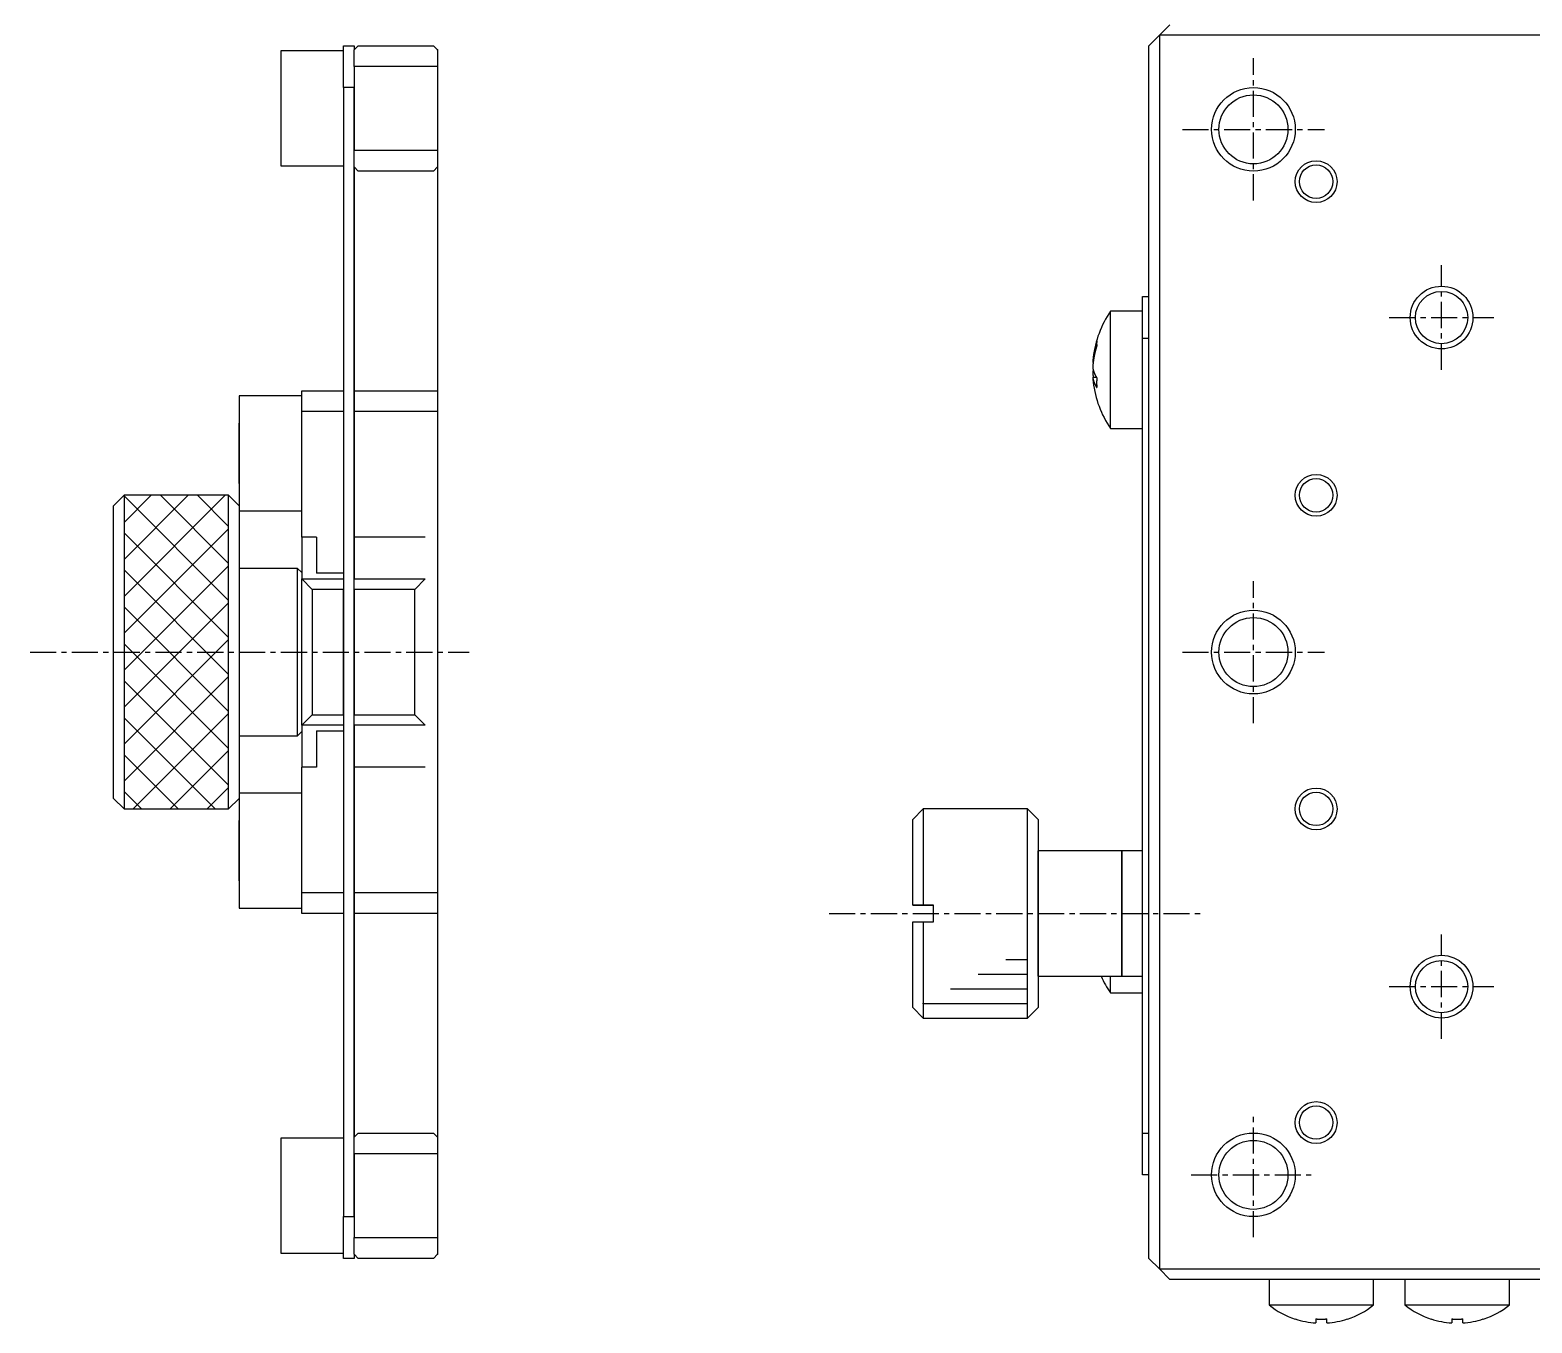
# Model space of a CAD drawing. Extents: x 535 to 879, y 88 to 377.
# Drawn here: x 542.8 to 614.7, y 282.9 to 344.7 of the extents above; entities that cross this region are included whole.
import ezdxf

# ---------------------------------------------------------------- set-up
doc = ezdxf.new("R2010")
doc.units = 0
doc.linetypes.add('CENTER', pattern=[2, 1.25, -0.25, 0.25, -0.25])
doc.layers.get('0').update_dxf_attribs({"linetype": 'CONTINUOUS'})

msp = doc.modelspace()

# ---------------------------------------------------------------- linework, layer by layer
at = {"color": 7, "linetype": 'CONTINUOUS'}
for p, q in [((596.863, 344.485), (597.363, 344.985)), ((596.363, 343.985), (596.863, 344.485)), ((596.863, 344.485), (596.863, 285.485)), ((655.863, 344.485), (596.863, 344.485)), ((554.839, 343.735), (554.839, 340.985)), ((557.839, 343.735), (554.839, 343.735)), ((557.839, 343.985), (558.339, 343.985)), ((557.839, 341.985), (557.839, 343.985)), ((558.539, 343.985), (558.339, 343.785)), ((558.339, 343.985), (558.339, 343.785)), ((558.339, 343.985), (558.339, 343.785)), ((558.339, 342.985), (558.339, 343.785)), ((558.539, 343.985), (562.139, 343.985)), ((562.339, 343.785), (562.139, 343.985)), ((562.139, 343.985), (562.339, 343.785)), ((562.339, 343.785), (562.339, 286.185)), ((596.363, 285.985), (596.363, 343.985)), ((558.339, 342.985), (558.339, 341.985)), ((562.339, 342.985), (558.339, 342.985)), ((558.339, 342.985), (558.339, 341.985)), ((557.839, 341.985), (557.839, 317.985)), ((558.339, 341.985), (558.339, 338.985)), ((558.339, 338.985), (558.339, 341.985)), ((554.839, 340.985), (554.839, 338.235)), ((558.339, 338.985), (562.339, 338.985)), ((558.339, 317.985), (558.339, 338.985)), ((554.839, 338.235), (557.839, 338.235)), ((558.339, 338.185), (558.539, 337.985)), ((558.339, 338.185), (558.339, 318.965)), ((562.139, 337.985), (558.539, 337.985)), ((562.139, 337.985), (562.339, 338.185)), ((562.339, 338.185), (562.139, 337.985)), ((596.063, 331.985), (596.363, 331.985)), ((596.063, 329.985), (596.063, 331.985)), ((594.52, 330.997), (594.52, 331.285)), ((596.063, 331.285), (594.52, 331.285)), ((594.52, 325.685), (594.52, 330.997)), ((596.063, 329.735), (596.063, 329.985)), ((596.063, 327.235), (596.063, 329.735)), ((593.676, 328.833), (593.696, 328.833)), ((593.676, 328.366), (593.734, 328.366)), ((593.676, 328.137), (593.846, 328.137)), ((552.839, 327.235), (552.839, 324.485)), ((552.839, 327.235), (552.839, 321.985)), ((555.839, 327.235), (552.839, 327.235)), ((555.839, 327.485), (557.839, 327.485)), ((555.839, 326.485), (555.839, 327.485)), ((558.339, 327.485), (562.339, 327.485)), ((596.063, 291.985), (596.063, 327.235)), ((557.839, 326.485), (555.839, 326.485)), ((555.839, 320.485), (555.839, 326.485)), ((558.339, 326.735), (558.339, 324.985)), ((558.339, 326.735), (558.339, 324.985)), ((562.339, 326.485), (558.339, 326.485)), ((552.839, 325.206), (552.839, 325.928)), ((552.839, 325.928), (552.839, 325.206)), ((594.52, 325.685), (596.063, 325.685)), ((552.839, 323.763), (552.839, 325.206)), ((552.839, 325.206), (552.839, 323.763)), ((558.339, 318.485), (558.339, 324.985)), ((558.339, 324.985), (558.339, 318.485)), ((552.839, 324.485), (552.839, 321.985)), ((552.839, 323.041), (552.839, 323.763)), ((552.839, 323.763), (552.839, 323.041)), ((547.339, 322.485), (546.839, 321.985)), ((546.839, 314.985), (546.839, 321.985)), ((552.839, 321.985), (552.339, 322.485)), ((552.839, 321.985), (552.839, 307.985)), ((552.839, 321.735), (555.839, 321.735)), ((555.839, 320.485), (555.839, 318.785)), ((556.539, 320.485), (556.539, 318.753)), ((555.639, 318.985), (552.839, 318.985)), ((555.639, 310.985), (555.639, 318.985)), ((555.839, 318.785), (555.639, 318.985)), ((555.839, 318.785), (555.839, 318.485)), ((555.839, 318.485), (556.339, 317.985)), ((555.839, 318.485), (557.839, 318.485)), ((555.839, 311.485), (555.839, 318.485)), ((557.839, 318.753), (556.539, 318.753)), ((558.339, 318.485), (561.739, 318.485)), ((561.239, 317.985), (561.739, 318.485)), ((557.839, 317.985), (556.339, 317.985)), ((556.339, 317.985), (556.339, 311.985)), ((557.839, 311.985), (557.839, 317.985)), ((557.839, 317.985), (557.839, 311.985)), ((561.239, 317.985), (558.339, 317.985)), ((558.339, 317.985), (558.339, 311.985)), ((558.339, 311.985), (558.339, 317.985)), ((561.239, 311.985), (561.239, 317.985)), ((546.839, 307.985), (546.839, 314.985)), ((547.339, 314.985), (547.339, 307.485)), ((555.839, 311.485), (556.339, 311.985)), ((556.339, 311.985), (557.839, 311.985)), ((557.839, 311.985), (557.839, 287.985)), ((558.339, 311.985), (561.239, 311.985)), ((558.339, 290.985), (558.339, 311.985)), ((561.239, 311.985), (561.739, 311.485)), ((555.639, 310.985), (555.839, 311.185)), ((555.839, 311.485), (555.839, 311.185)), ((557.839, 311.485), (555.839, 311.485)), ((555.839, 311.185), (555.839, 309.485)), ((556.539, 311.217), (557.839, 311.217)), ((556.539, 311.217), (556.539, 309.485)), ((561.739, 311.485), (558.339, 311.485)), ((558.339, 304.985), (558.339, 311.485)), ((558.339, 311.485), (558.339, 304.985)), ((552.839, 310.985), (555.639, 310.985)), ((558.339, 311.005), (558.339, 291.785)), ((555.839, 303.485), (555.839, 309.485)), ((555.839, 308.235), (552.839, 308.235)), ((546.839, 307.985), (547.339, 307.485)), ((552.339, 307.485), (552.839, 307.985)), ((552.839, 307.985), (552.839, 305.485)), ((552.839, 307.985), (552.839, 302.735)), ((552.839, 306.206), (552.839, 306.928)), ((552.839, 306.928), (552.839, 306.206)), ((585.563, 307.485), (585.063, 306.985)), ((585.063, 302.885), (585.063, 306.985)), ((585.563, 307.485), (585.563, 302.885)), ((590.563, 307.485), (585.563, 307.485)), ((590.563, 302.485), (590.563, 307.485)), ((591.063, 306.985), (590.563, 307.485)), ((591.063, 306.985), (591.063, 302.485)), ((591.063, 306.985), (591.063, 305.485)), ((552.839, 304.763), (552.839, 306.206)), ((552.839, 306.206), (552.839, 304.763)), ((552.839, 305.485), (552.839, 302.735)), ((591.063, 305.485), (591.063, 299.485)), ((591.063, 302.485), (591.063, 305.485)), ((595.063, 305.485), (591.063, 305.485)), ((595.063, 302.485), (595.063, 305.485)), ((595.063, 305.485), (595.063, 302.485)), ((596.063, 305.485), (595.063, 305.485)), ((552.839, 304.041), (552.839, 304.763)), ((552.839, 304.763), (552.839, 304.041)), ((558.339, 304.985), (558.339, 303.235)), ((558.339, 304.985), (558.339, 303.235)), ((555.839, 303.485), (557.839, 303.485)), ((555.839, 302.485), (555.839, 303.485)), ((558.339, 303.485), (562.339, 303.485)), ((552.839, 302.735), (555.839, 302.735)), ((557.839, 302.485), (555.839, 302.485)), ((562.339, 302.485), (558.339, 302.485)), ((585.563, 302.885), (585.063, 302.885)), ((585.063, 302.885), (585.563, 302.885)), ((586.063, 302.885), (585.563, 302.885)), ((585.563, 302.885), (586.063, 302.885)), ((586.063, 302.085), (586.063, 302.885)), ((590.563, 297.485), (590.563, 302.485)), ((591.063, 302.485), (591.063, 297.985)), ((591.063, 299.485), (591.063, 302.485)), ((595.063, 299.485), (595.063, 302.485)), ((595.063, 302.485), (595.063, 299.485)), ((585.063, 297.985), (585.063, 302.085)), ((585.063, 302.085), (585.563, 302.085)), ((585.563, 302.085), (585.563, 297.485)), ((585.563, 302.085), (586.063, 302.085)), ((591.063, 299.485), (591.063, 297.985)), ((591.063, 299.485), (595.063, 299.485)), ((594.52, 298.685), (594.52, 299.485)), ((595.063, 299.485), (596.063, 299.485)), ((594.52, 298.685), (596.063, 298.685)), ((585.063, 297.985), (585.563, 297.485)), ((585.563, 297.485), (590.563, 297.485)), ((590.563, 297.485), (591.063, 297.985)), ((554.839, 291.735), (554.839, 288.985)), ((557.839, 291.735), (554.839, 291.735)), ((558.539, 291.985), (558.339, 291.785)), ((558.539, 291.985), (562.139, 291.985)), ((562.339, 291.785), (562.139, 291.985)), ((562.139, 291.985), (562.339, 291.785)), ((596.063, 289.985), (596.063, 291.985)), ((558.339, 290.985), (558.339, 287.985)), ((562.339, 290.985), (558.339, 290.985)), ((558.339, 287.985), (558.339, 290.985)), ((596.363, 289.985), (596.063, 289.985)), ((554.839, 288.985), (554.839, 286.235)), ((557.839, 285.985), (557.839, 287.985)), ((558.339, 287.985), (558.339, 286.985)), ((558.339, 287.985), (558.339, 286.985)), ((558.339, 286.185), (558.339, 286.985)), ((558.339, 286.985), (562.339, 286.985)), ((554.839, 286.235), (557.839, 286.235)), ((558.339, 285.985), (557.839, 285.985)), ((558.339, 286.185), (558.539, 285.985)), ((558.339, 286.185), (558.339, 285.985)), ((558.339, 286.185), (558.339, 285.985)), ((562.139, 285.985), (558.539, 285.985)), ((562.139, 285.985), (562.339, 286.185)), ((562.339, 286.185), (562.139, 285.985)), ((596.863, 285.485), (596.363, 285.985)), ((596.863, 285.485), (655.863, 285.485)), ((597.363, 284.985), (596.863, 285.485)), ((603.588, 284.985), (597.363, 284.985)), ((602.113, 284.985), (602.113, 283.762)), ((605.638, 284.985), (603.588, 284.985)), ((610.088, 284.985), (605.638, 284.985)), ((607.113, 283.762), (607.113, 284.985)), ((608.613, 284.985), (608.613, 283.762)), ((612.138, 284.985), (610.088, 284.985)), ((640.588, 284.985), (612.138, 284.985)), ((613.613, 283.762), (613.613, 284.985)), ((602.113, 283.762), (607.113, 283.762)), ((603.365, 283.093), (603.361, 283.086)), ((604.353, 283.093), (604.353, 282.902)), ((604.873, 282.902), (604.873, 283.093)), ((605.865, 283.086), (605.861, 283.093)), ((608.613, 283.762), (611.113, 283.762)), ((609.865, 283.093), (609.861, 283.086)), ((609.865, 283.093), (609.861, 283.086)), ((610.853, 283.093), (610.853, 282.902)), ((611.113, 283.762), (613.613, 283.762)), ((611.373, 282.902), (611.373, 283.093)), ((612.365, 283.086), (612.361, 283.093)), ((612.365, 283.086), (612.361, 283.093))]:
    msp.add_line(p, q, dxfattribs=at)
at = {"color": 1, "linetype": 'CENTER'}
for p, q in [((601.363, 336.585), (601.363, 343.385)), ((597.963, 339.985), (604.763, 339.985)), ((610.363, 328.485), (610.363, 333.485)), ((607.863, 330.985), (612.863, 330.985)), ((601.363, 311.585), (601.363, 318.385)), ((542.839, 314.985), (563.839, 314.985)), ((597.963, 314.985), (604.763, 314.985)), ((581.063, 302.485), (599.063, 302.485)), ((610.363, 296.485), (610.363, 301.485)), ((607.863, 298.985), (612.863, 298.985)), ((601.363, 287.005), (601.363, 292.965)), ((598.383, 289.985), (604.343, 289.985))]:
    msp.add_line(p, q, dxfattribs=at)
at = {"color": 3, "linetype": 'CONTINUOUS'}
for p, q in [((558.339, 341.985), (557.839, 341.985)), ((596.363, 329.985), (596.063, 329.985)), ((547.339, 322.485), (547.339, 314.985)), ((552.339, 322.485), (547.339, 322.485)), ((547.339, 321.187), (548.637, 322.485)), ((547.339, 319.419), (550.405, 322.485)), ((547.339, 317.651), (552.173, 322.485)), ((552.339, 317.453), (547.339, 322.453)), ((552.339, 319.221), (549.075, 322.485)), ((552.339, 320.988), (550.843, 322.485)), ((552.339, 307.485), (552.339, 322.485)), ((547.339, 315.883), (552.339, 320.883)), ((552.339, 315.685), (547.339, 320.685)), ((556.539, 320.485), (555.839, 320.485)), ((561.739, 320.485), (558.339, 320.485)), ((547.339, 314.115), (552.339, 319.115)), ((552.339, 313.917), (547.339, 318.917)), ((547.339, 312.348), (552.339, 317.348)), ((552.339, 312.15), (547.339, 317.15)), ((547.339, 310.58), (552.339, 315.58)), ((552.339, 310.382), (547.339, 315.382)), ((547.339, 308.812), (552.339, 313.812)), ((552.339, 308.614), (547.339, 313.614)), ((551.701, 307.485), (547.339, 311.846)), ((547.78, 307.485), (552.339, 312.044)), ((549.933, 307.485), (547.339, 310.079)), ((549.547, 307.485), (552.339, 310.277)), ((556.539, 309.485), (555.839, 309.485)), ((561.739, 309.485), (558.339, 309.485)), ((548.165, 307.485), (547.339, 308.311)), ((551.315, 307.485), (552.339, 308.509)), ((547.339, 307.485), (552.339, 307.485)), ((589.512, 300.285), (590.563, 300.285)), ((588.196, 299.585), (590.563, 299.585)), ((585.563, 298.185), (590.563, 298.185)), ((586.879, 298.885), (590.563, 298.885)), ((596.063, 291.985), (596.363, 291.985)), ((557.839, 287.985), (558.339, 287.985))]:
    msp.add_line(p, q, dxfattribs=at)
at = {"color": 7, "linetype": 'CONTINUOUS'}
for points in [[(593.87, 329.855, 0), (593.868, 329.849, 0), (593.866, 329.843, 0), (593.864, 329.837, 0), (593.862, 329.831, 0), (593.86, 329.825, 0), (593.858, 329.819, 0), (593.856, 329.813, 0), (593.854, 329.807, 0), (593.853, 329.801, 0), (593.851, 329.795, 0), (593.849, 329.789, 0), (593.847, 329.783, 0), (593.845, 329.777, 0), (593.843, 329.771, 0), (593.842, 329.765, 0), (593.84, 329.759, 0), (593.838, 329.753, 0), (593.836, 329.747, 0), (593.834, 329.741, 0), (593.833, 329.735, 0), (593.831, 329.729, 0), (593.829, 329.723, 0), (593.827, 329.717, 0), (593.826, 329.711, 0), (593.824, 329.705, 0), (593.822, 329.699, 0), (593.821, 329.693, 0), (593.819, 329.687, 0), (593.817, 329.681, 0), (593.815, 329.674, 0), (593.814, 329.668, 0), (593.812, 329.662, 0), (593.811, 329.656, 0), (593.809, 329.65, 0), (593.807, 329.644, 0), (593.806, 329.638, 0), (593.804, 329.632, 0), (593.802, 329.626, 0), (593.801, 329.62, 0), (593.799, 329.614, 0), (593.798, 329.608, 0), (593.796, 329.602, 0), (593.795, 329.596, 0), (593.793, 329.59, 0), (593.792, 329.584, 0), (593.79, 329.577, 0), (593.789, 329.571, 0), (593.787, 329.565, 0), (593.786, 329.559, 0), (593.784, 329.553, 0), (593.783, 329.547, 0), (593.781, 329.541, 0), (593.78, 329.535, 0), (593.778, 329.529, 0), (593.777, 329.523, 0), (593.775, 329.517, 0), (593.774, 329.51, 0), (593.773, 329.504, 0), (593.771, 329.498, 0), (593.77, 329.492, 0), (593.768, 329.486, 0), (593.767, 329.48, 0), (593.766, 329.474, 0), (593.764, 329.468, 0), (593.763, 329.462, 0), (593.762, 329.456, 0), (593.76, 329.449, 0), (593.759, 329.443, 0), (593.758, 329.437, 0), (593.756, 329.431, 0), (593.755, 329.425, 0), (593.754, 329.419, 0), (593.753, 329.413, 0), (593.751, 329.407, 0), (593.75, 329.4, 0), (593.749, 329.394, 0), (593.748, 329.388, 0), (593.746, 329.382, 0), (593.745, 329.376, 0), (593.744, 329.37, 0), (593.743, 329.364, 0), (593.742, 329.357, 0), (593.74, 329.351, 0), (593.739, 329.345, 0), (593.738, 329.339, 0), (593.737, 329.333, 0), (593.736, 329.327, 0), (593.735, 329.321, 0), (593.734, 329.314, 0), (593.733, 329.308, 0), (593.731, 329.302, 0), (593.73, 329.296, 0), (593.729, 329.29, 0), (593.728, 329.284, 0), (593.727, 329.278, 0), (593.726, 329.271, 0), (593.725, 329.265, 0), (593.724, 329.259, 0), (593.723, 329.253, 0), (593.722, 329.247, 0), (593.721, 329.241, 0), (593.72, 329.234, 0), (593.719, 329.228, 0), (593.718, 329.222, 0), (593.717, 329.216, 0), (593.716, 329.21, 0), (593.715, 329.204, 0), (593.714, 329.197, 0), (593.713, 329.191, 0), (593.712, 329.185, 0), (593.712, 329.179, 0), (593.711, 329.173, 0), (593.71, 329.167, 0), (593.709, 329.16, 0), (593.708, 329.154, 0), (593.707, 329.148, 0), (593.706, 329.142, 0), (593.705, 329.136, 0), (593.705, 329.129, 0), (593.704, 329.123, 0), (593.703, 329.117, 0), (593.702, 329.111, 0), (593.701, 329.105, 0), (593.701, 329.098, 0), (593.7, 329.092, 0), (593.699, 329.086, 0), (593.698, 329.08, 0), (593.698, 329.074, 0)], [(593.87, 329.855, 0), (593.869, 329.853, 0), (593.869, 329.851, 0), (593.869, 329.85, 0), (593.869, 329.848, 0), (593.869, 329.846, 0), (593.869, 329.845, 0), (593.868, 329.843, 0), (593.868, 329.841, 0), (593.868, 329.839, 0), (593.868, 329.838, 0), (593.868, 329.836, 0), (593.868, 329.834, 0), (593.867, 329.833, 0), (593.867, 329.831, 0), (593.867, 329.829, 0), (593.867, 329.827, 0), (593.867, 329.826, 0), (593.867, 329.824, 0), (593.867, 329.822, 0), (593.866, 329.82, 0), (593.866, 329.819, 0), (593.866, 329.817, 0), (593.866, 329.815, 0), (593.866, 329.814, 0), (593.866, 329.812, 0), (593.866, 329.81, 0), (593.866, 329.808, 0), (593.865, 329.807, 0), (593.865, 329.805, 0), (593.865, 329.803, 0), (593.865, 329.801, 0), (593.865, 329.8, 0), (593.865, 329.798, 0), (593.865, 329.796, 0), (593.865, 329.794, 0), (593.865, 329.793, 0), (593.865, 329.791, 0), (593.864, 329.789, 0), (593.864, 329.787, 0), (593.864, 329.786, 0), (593.864, 329.784, 0), (593.864, 329.782, 0), (593.864, 329.78, 0), (593.864, 329.778, 0), (593.864, 329.777, 0), (593.864, 329.775, 0), (593.864, 329.773, 0), (593.864, 329.771, 0), (593.864, 329.77, 0), (593.864, 329.768, 0), (593.864, 329.766, 0), (593.864, 329.764, 0), (593.864, 329.763, 0), (593.864, 329.761, 0), (593.864, 329.759, 0), (593.864, 329.757, 0), (593.864, 329.755, 0), (593.864, 329.754, 0), (593.864, 329.752, 0), (593.863, 329.75, 0), (593.863, 329.748, 0), (593.863, 329.746, 0), (593.863, 329.745, 0), (593.863, 329.743, 0), (593.863, 329.741, 0), (593.863, 329.739, 0), (593.863, 329.737, 0), (593.863, 329.736, 0), (593.864, 329.734, 0), (593.864, 329.732, 0), (593.864, 329.73, 0), (593.864, 329.728, 0), (593.864, 329.727, 0), (593.864, 329.725, 0), (593.864, 329.723, 0), (593.864, 329.721, 0), (593.864, 329.719, 0), (593.864, 329.718, 0), (593.864, 329.716, 0), (593.864, 329.714, 0), (593.864, 329.712, 0), (593.864, 329.71, 0), (593.864, 329.709, 0), (593.864, 329.707, 0), (593.864, 329.705, 0), (593.864, 329.703, 0), (593.864, 329.701, 0), (593.864, 329.699, 0), (593.864, 329.698, 0), (593.864, 329.696, 0), (593.865, 329.694, 0), (593.865, 329.692, 0), (593.865, 329.69, 0), (593.865, 329.688, 0), (593.865, 329.687, 0), (593.865, 329.685, 0), (593.865, 329.683, 0), (593.865, 329.681, 0), (593.865, 329.679, 0), (593.865, 329.677, 0), (593.866, 329.676, 0), (593.866, 329.674, 0), (593.866, 329.672, 0), (593.866, 329.67, 0), (593.866, 329.668, 0), (593.866, 329.666, 0), (593.866, 329.664, 0), (593.866, 329.663, 0), (593.867, 329.661, 0), (593.867, 329.659, 0), (593.867, 329.657, 0), (593.867, 329.655, 0), (593.867, 329.653, 0), (593.867, 329.652, 0), (593.867, 329.65, 0), (593.868, 329.648, 0), (593.868, 329.646, 0), (593.868, 329.644, 0), (593.868, 329.642, 0), (593.868, 329.64, 0), (593.868, 329.638, 0), (593.869, 329.637, 0), (593.869, 329.635, 0), (593.869, 329.633, 0), (593.869, 329.631, 0), (593.869, 329.629, 0), (593.869, 329.627, 0), (593.87, 329.625, 0)], [(593.87, 329.625, 0), (593.867, 329.618, 0), (593.865, 329.61, 0), (593.862, 329.602, 0), (593.86, 329.594, 0), (593.857, 329.586, 0), (593.855, 329.579, 0), (593.852, 329.571, 0), (593.85, 329.563, 0), (593.847, 329.555, 0), (593.845, 329.547, 0), (593.843, 329.539, 0), (593.84, 329.532, 0), (593.838, 329.524, 0), (593.836, 329.516, 0), (593.833, 329.508, 0), (593.831, 329.5, 0), (593.829, 329.492, 0), (593.827, 329.484, 0), (593.824, 329.477, 0), (593.822, 329.469, 0), (593.82, 329.461, 0), (593.818, 329.453, 0), (593.816, 329.445, 0), (593.813, 329.437, 0), (593.811, 329.429, 0), (593.809, 329.421, 0), (593.807, 329.414, 0), (593.805, 329.406, 0), (593.803, 329.398, 0), (593.801, 329.39, 0), (593.799, 329.382, 0), (593.797, 329.374, 0), (593.795, 329.366, 0), (593.793, 329.358, 0), (593.791, 329.35, 0), (593.789, 329.342, 0), (593.787, 329.334, 0), (593.785, 329.327, 0), (593.783, 329.319, 0), (593.781, 329.311, 0), (593.779, 329.303, 0), (593.777, 329.295, 0), (593.775, 329.287, 0), (593.773, 329.279, 0), (593.772, 329.271, 0), (593.77, 329.263, 0), (593.768, 329.255, 0), (593.766, 329.247, 0), (593.764, 329.239, 0), (593.763, 329.231, 0), (593.761, 329.223, 0), (593.759, 329.215, 0), (593.758, 329.207, 0), (593.756, 329.199, 0), (593.754, 329.191, 0), (593.753, 329.183, 0), (593.751, 329.175, 0), (593.749, 329.167, 0), (593.748, 329.159, 0), (593.746, 329.151, 0), (593.745, 329.143, 0), (593.743, 329.135, 0), (593.741, 329.127, 0), (593.74, 329.119, 0), (593.738, 329.111, 0), (593.737, 329.103, 0), (593.735, 329.095, 0), (593.734, 329.087, 0), (593.733, 329.079, 0), (593.731, 329.071, 0), (593.73, 329.063, 0), (593.728, 329.055, 0), (593.727, 329.047, 0), (593.726, 329.039, 0), (593.724, 329.031, 0), (593.723, 329.023, 0), (593.722, 329.015, 0), (593.72, 329.007, 0), (593.719, 328.999, 0), (593.718, 328.991, 0), (593.717, 328.983, 0), (593.715, 328.975, 0), (593.714, 328.967, 0), (593.713, 328.959, 0), (593.712, 328.951, 0), (593.711, 328.943, 0), (593.709, 328.935, 0), (593.708, 328.927, 0), (593.707, 328.919, 0), (593.706, 328.91, 0), (593.705, 328.902, 0), (593.704, 328.894, 0), (593.703, 328.886, 0), (593.702, 328.878, 0), (593.701, 328.87, 0), (593.7, 328.862, 0), (593.699, 328.854, 0), (593.698, 328.846, 0), (593.697, 328.838, 0), (593.696, 328.83, 0), (593.695, 328.822, 0), (593.694, 328.814, 0), (593.693, 328.806, 0), (593.692, 328.798, 0), (593.692, 328.789, 0), (593.691, 328.781, 0), (593.69, 328.773, 0), (593.689, 328.765, 0), (593.688, 328.757, 0), (593.688, 328.749, 0), (593.687, 328.741, 0), (593.686, 328.733, 0), (593.685, 328.725, 0), (593.685, 328.717, 0), (593.684, 328.709, 0), (593.683, 328.7, 0), (593.683, 328.692, 0), (593.682, 328.684, 0), (593.681, 328.676, 0), (593.681, 328.668, 0), (593.68, 328.66, 0), (593.68, 328.652, 0), (593.679, 328.644, 0), (593.678, 328.636, 0), (593.678, 328.628, 0), (593.677, 328.619, 0), (593.677, 328.611, 0), (593.676, 328.603, 0)], [(593.698, 329.074, 0), (593.697, 329.072, 0), (593.697, 329.07, 0), (593.697, 329.068, 0), (593.697, 329.066, 0), (593.697, 329.064, 0), (593.696, 329.062, 0), (593.696, 329.061, 0), (593.696, 329.059, 0), (593.696, 329.057, 0), (593.695, 329.055, 0), (593.695, 329.053, 0), (593.695, 329.051, 0), (593.695, 329.049, 0), (593.695, 329.047, 0), (593.694, 329.046, 0), (593.694, 329.044, 0), (593.694, 329.042, 0), (593.694, 329.04, 0), (593.694, 329.038, 0), (593.693, 329.036, 0), (593.693, 329.034, 0), (593.693, 329.032, 0), (593.693, 329.03, 0), (593.693, 329.029, 0), (593.692, 329.027, 0), (593.692, 329.025, 0), (593.692, 329.023, 0), (593.692, 329.021, 0), (593.692, 329.019, 0), (593.691, 329.017, 0), (593.691, 329.015, 0), (593.691, 329.014, 0), (593.691, 329.012, 0), (593.691, 329.01, 0), (593.69, 329.008, 0), (593.69, 329.006, 0), (593.69, 329.004, 0), (593.69, 329.002, 0), (593.69, 329, 0), (593.689, 328.999, 0), (593.689, 328.997, 0), (593.689, 328.995, 0), (593.689, 328.993, 0), (593.689, 328.991, 0), (593.689, 328.989, 0), (593.688, 328.987, 0), (593.688, 328.985, 0), (593.688, 328.983, 0), (593.688, 328.982, 0), (593.688, 328.98, 0), (593.687, 328.978, 0), (593.687, 328.976, 0), (593.687, 328.974, 0), (593.687, 328.972, 0), (593.687, 328.97, 0), (593.687, 328.968, 0), (593.686, 328.967, 0), (593.686, 328.965, 0), (593.686, 328.963, 0), (593.686, 328.961, 0), (593.686, 328.959, 0), (593.686, 328.957, 0), (593.685, 328.955, 0), (593.685, 328.953, 0), (593.685, 328.951, 0), (593.685, 328.95, 0), (593.685, 328.948, 0), (593.685, 328.946, 0), (593.684, 328.944, 0), (593.684, 328.942, 0), (593.684, 328.94, 0), (593.684, 328.938, 0), (593.684, 328.936, 0), (593.684, 328.935, 0), (593.683, 328.933, 0), (593.683, 328.931, 0), (593.683, 328.929, 0), (593.683, 328.927, 0), (593.683, 328.925, 0), (593.683, 328.923, 0), (593.683, 328.921, 0), (593.682, 328.919, 0), (593.682, 328.918, 0), (593.682, 328.916, 0), (593.682, 328.914, 0), (593.682, 328.912, 0), (593.682, 328.91, 0), (593.681, 328.908, 0), (593.681, 328.906, 0), (593.681, 328.904, 0), (593.681, 328.903, 0), (593.681, 328.901, 0), (593.681, 328.899, 0), (593.681, 328.897, 0), (593.68, 328.895, 0), (593.68, 328.893, 0), (593.68, 328.891, 0), (593.68, 328.889, 0), (593.68, 328.887, 0), (593.68, 328.886, 0), (593.68, 328.884, 0), (593.68, 328.882, 0), (593.679, 328.88, 0), (593.679, 328.878, 0), (593.679, 328.876, 0), (593.679, 328.874, 0), (593.679, 328.872, 0), (593.679, 328.87, 0), (593.679, 328.869, 0), (593.679, 328.867, 0), (593.678, 328.865, 0), (593.678, 328.863, 0), (593.678, 328.861, 0), (593.678, 328.859, 0), (593.678, 328.857, 0), (593.678, 328.855, 0), (593.678, 328.854, 0), (593.678, 328.852, 0), (593.677, 328.85, 0), (593.677, 328.848, 0), (593.677, 328.846, 0), (593.677, 328.844, 0), (593.677, 328.842, 0), (593.677, 328.84, 0), (593.677, 328.838, 0), (593.677, 328.837, 0), (593.676, 328.835, 0), (593.676, 328.833, 0)], [(593.676, 328.603, 0), (593.677, 328.599, 0), (593.677, 328.595, 0), (593.678, 328.591, 0), (593.678, 328.587, 0), (593.679, 328.583, 0), (593.68, 328.579, 0), (593.68, 328.575, 0), (593.681, 328.571, 0), (593.681, 328.567, 0), (593.682, 328.563, 0), (593.683, 328.559, 0), (593.683, 328.555, 0), (593.684, 328.551, 0), (593.685, 328.547, 0), (593.685, 328.543, 0), (593.686, 328.539, 0), (593.687, 328.535, 0), (593.688, 328.532, 0), (593.688, 328.528, 0), (593.689, 328.524, 0), (593.69, 328.52, 0), (593.691, 328.516, 0), (593.692, 328.512, 0), (593.692, 328.508, 0), (593.693, 328.504, 0), (593.694, 328.5, 0), (593.695, 328.496, 0), (593.696, 328.492, 0), (593.697, 328.488, 0), (593.698, 328.484, 0), (593.699, 328.48, 0), (593.7, 328.476, 0), (593.701, 328.472, 0), (593.702, 328.468, 0), (593.703, 328.464, 0), (593.704, 328.46, 0), (593.705, 328.456, 0), (593.706, 328.452, 0), (593.707, 328.448, 0), (593.708, 328.444, 0), (593.709, 328.44, 0), (593.711, 328.436, 0), (593.712, 328.432, 0), (593.713, 328.428, 0), (593.714, 328.424, 0), (593.715, 328.42, 0), (593.717, 328.416, 0), (593.718, 328.412, 0), (593.719, 328.409, 0), (593.72, 328.405, 0), (593.722, 328.401, 0), (593.723, 328.397, 0), (593.724, 328.393, 0), (593.726, 328.389, 0), (593.727, 328.385, 0), (593.728, 328.381, 0), (593.73, 328.377, 0), (593.731, 328.373, 0), (593.733, 328.369, 0), (593.734, 328.365, 0), (593.735, 328.361, 0), (593.737, 328.357, 0), (593.738, 328.353, 0), (593.74, 328.349, 0), (593.741, 328.345, 0), (593.743, 328.341, 0), (593.745, 328.338, 0), (593.746, 328.334, 0), (593.748, 328.33, 0), (593.749, 328.326, 0), (593.751, 328.322, 0), (593.753, 328.318, 0), (593.754, 328.314, 0), (593.756, 328.31, 0), (593.758, 328.306, 0), (593.759, 328.302, 0), (593.761, 328.298, 0), (593.763, 328.294, 0), (593.764, 328.29, 0), (593.766, 328.287, 0), (593.768, 328.283, 0), (593.77, 328.279, 0), (593.772, 328.275, 0), (593.773, 328.271, 0), (593.775, 328.267, 0), (593.777, 328.263, 0), (593.779, 328.259, 0), (593.781, 328.255, 0), (593.783, 328.251, 0), (593.785, 328.247, 0), (593.787, 328.244, 0), (593.789, 328.24, 0), (593.791, 328.236, 0), (593.793, 328.232, 0), (593.795, 328.228, 0), (593.797, 328.224, 0), (593.799, 328.22, 0), (593.801, 328.216, 0), (593.803, 328.212, 0), (593.805, 328.208, 0), (593.807, 328.205, 0), (593.809, 328.201, 0), (593.811, 328.197, 0), (593.813, 328.193, 0), (593.816, 328.189, 0), (593.818, 328.185, 0), (593.82, 328.181, 0), (593.822, 328.177, 0), (593.824, 328.174, 0), (593.827, 328.17, 0), (593.829, 328.166, 0), (593.831, 328.162, 0), (593.833, 328.158, 0), (593.836, 328.154, 0), (593.838, 328.15, 0), (593.84, 328.147, 0), (593.843, 328.143, 0), (593.845, 328.139, 0), (593.847, 328.135, 0), (593.85, 328.131, 0), (593.852, 328.127, 0), (593.855, 328.123, 0), (593.857, 328.12, 0), (593.86, 328.116, 0), (593.862, 328.112, 0), (593.865, 328.108, 0), (593.867, 328.104, 0), (593.87, 328.1, 0)], [(593.698, 328.485, 0), (593.697, 328.484, 0), (593.697, 328.483, 0), (593.697, 328.482, 0), (593.697, 328.481, 0), (593.697, 328.48, 0), (593.696, 328.479, 0), (593.696, 328.478, 0), (593.696, 328.477, 0), (593.696, 328.476, 0), (593.695, 328.475, 0), (593.695, 328.475, 0), (593.695, 328.474, 0), (593.695, 328.473, 0), (593.695, 328.472, 0), (593.694, 328.471, 0), (593.694, 328.47, 0), (593.694, 328.469, 0), (593.694, 328.468, 0), (593.694, 328.467, 0), (593.693, 328.466, 0), (593.693, 328.465, 0), (593.693, 328.464, 0), (593.693, 328.463, 0), (593.693, 328.463, 0), (593.692, 328.462, 0), (593.692, 328.461, 0), (593.692, 328.46, 0), (593.692, 328.459, 0), (593.692, 328.458, 0), (593.691, 328.457, 0), (593.691, 328.456, 0), (593.691, 328.455, 0), (593.691, 328.454, 0), (593.691, 328.453, 0), (593.69, 328.452, 0), (593.69, 328.451, 0), (593.69, 328.45, 0), (593.69, 328.45, 0), (593.69, 328.449, 0), (593.689, 328.448, 0), (593.689, 328.447, 0), (593.689, 328.446, 0), (593.689, 328.445, 0), (593.689, 328.444, 0), (593.689, 328.443, 0), (593.688, 328.442, 0), (593.688, 328.441, 0), (593.688, 328.44, 0), (593.688, 328.439, 0), (593.688, 328.438, 0), (593.687, 328.438, 0), (593.687, 328.437, 0), (593.687, 328.436, 0), (593.687, 328.435, 0), (593.687, 328.434, 0), (593.687, 328.433, 0), (593.686, 328.432, 0), (593.686, 328.431, 0), (593.686, 328.43, 0), (593.686, 328.429, 0), (593.686, 328.428, 0), (593.686, 328.427, 0), (593.685, 328.426, 0), (593.685, 328.425, 0), (593.685, 328.425, 0), (593.685, 328.424, 0), (593.685, 328.423, 0), (593.685, 328.422, 0), (593.684, 328.421, 0), (593.684, 328.42, 0), (593.684, 328.419, 0), (593.684, 328.418, 0), (593.684, 328.417, 0), (593.684, 328.416, 0), (593.683, 328.415, 0), (593.683, 328.414, 0), (593.683, 328.413, 0), (593.683, 328.413, 0), (593.683, 328.412, 0), (593.683, 328.411, 0), (593.683, 328.41, 0), (593.682, 328.409, 0), (593.682, 328.408, 0), (593.682, 328.407, 0), (593.682, 328.406, 0), (593.682, 328.405, 0), (593.682, 328.404, 0), (593.681, 328.403, 0), (593.681, 328.402, 0), (593.681, 328.401, 0), (593.681, 328.4, 0), (593.681, 328.4, 0), (593.681, 328.399, 0), (593.681, 328.398, 0), (593.68, 328.397, 0), (593.68, 328.396, 0), (593.68, 328.395, 0), (593.68, 328.394, 0), (593.68, 328.393, 0), (593.68, 328.392, 0), (593.68, 328.391, 0), (593.68, 328.39, 0), (593.679, 328.389, 0), (593.679, 328.388, 0), (593.679, 328.387, 0), (593.679, 328.387, 0), (593.679, 328.386, 0), (593.679, 328.385, 0), (593.679, 328.384, 0), (593.679, 328.383, 0), (593.678, 328.382, 0), (593.678, 328.381, 0), (593.678, 328.38, 0), (593.678, 328.379, 0), (593.678, 328.378, 0), (593.678, 328.377, 0), (593.678, 328.376, 0), (593.678, 328.375, 0), (593.677, 328.375, 0), (593.677, 328.374, 0), (593.677, 328.373, 0), (593.677, 328.372, 0), (593.677, 328.371, 0), (593.677, 328.37, 0), (593.677, 328.369, 0), (593.677, 328.368, 0), (593.676, 328.367, 0), (593.676, 328.366, 0)], [(593.676, 328.366, 0), (593.676, 328.364, 0), (593.677, 328.363, 0), (593.677, 328.361, 0), (593.677, 328.359, 0), (593.677, 328.357, 0), (593.677, 328.355, 0), (593.677, 328.354, 0), (593.677, 328.352, 0), (593.677, 328.35, 0), (593.677, 328.348, 0), (593.678, 328.346, 0), (593.678, 328.345, 0), (593.678, 328.343, 0), (593.678, 328.341, 0), (593.678, 328.339, 0), (593.678, 328.337, 0), (593.678, 328.336, 0), (593.678, 328.334, 0), (593.679, 328.332, 0), (593.679, 328.33, 0), (593.679, 328.328, 0), (593.679, 328.327, 0), (593.679, 328.325, 0), (593.679, 328.323, 0), (593.679, 328.321, 0), (593.679, 328.319, 0), (593.679, 328.318, 0), (593.68, 328.316, 0), (593.68, 328.314, 0), (593.68, 328.312, 0), (593.68, 328.31, 0), (593.68, 328.309, 0), (593.68, 328.307, 0), (593.68, 328.305, 0), (593.681, 328.303, 0), (593.681, 328.302, 0), (593.681, 328.3, 0), (593.681, 328.298, 0), (593.681, 328.296, 0), (593.681, 328.294, 0), (593.681, 328.293, 0), (593.681, 328.291, 0), (593.682, 328.289, 0), (593.682, 328.287, 0), (593.682, 328.285, 0), (593.682, 328.284, 0), (593.682, 328.282, 0), (593.682, 328.28, 0), (593.682, 328.278, 0), (593.683, 328.276, 0), (593.683, 328.275, 0), (593.683, 328.273, 0), (593.683, 328.271, 0), (593.683, 328.269, 0), (593.683, 328.267, 0), (593.683, 328.266, 0), (593.684, 328.264, 0), (593.684, 328.262, 0), (593.684, 328.26, 0), (593.684, 328.258, 0), (593.684, 328.257, 0), (593.684, 328.255, 0), (593.685, 328.253, 0), (593.685, 328.251, 0), (593.685, 328.249, 0), (593.685, 328.248, 0), (593.685, 328.246, 0), (593.685, 328.244, 0), (593.686, 328.242, 0), (593.686, 328.241, 0), (593.686, 328.239, 0), (593.686, 328.237, 0), (593.686, 328.235, 0), (593.686, 328.233, 0), (593.686, 328.232, 0), (593.687, 328.23, 0), (593.687, 328.228, 0), (593.687, 328.226, 0), (593.687, 328.224, 0), (593.687, 328.223, 0), (593.687, 328.221, 0), (593.688, 328.219, 0), (593.688, 328.217, 0), (593.688, 328.215, 0), (593.688, 328.214, 0), (593.688, 328.212, 0), (593.689, 328.21, 0), (593.689, 328.208, 0), (593.689, 328.206, 0), (593.689, 328.205, 0), (593.689, 328.203, 0), (593.689, 328.201, 0), (593.69, 328.199, 0), (593.69, 328.198, 0), (593.69, 328.196, 0), (593.69, 328.194, 0), (593.69, 328.192, 0), (593.69, 328.19, 0), (593.691, 328.189, 0), (593.691, 328.187, 0), (593.691, 328.185, 0), (593.691, 328.183, 0), (593.691, 328.181, 0), (593.692, 328.18, 0), (593.692, 328.178, 0), (593.692, 328.176, 0), (593.692, 328.174, 0), (593.692, 328.172, 0), (593.693, 328.171, 0), (593.693, 328.169, 0), (593.693, 328.167, 0), (593.693, 328.165, 0), (593.693, 328.163, 0), (593.694, 328.162, 0), (593.694, 328.16, 0), (593.694, 328.158, 0), (593.694, 328.156, 0), (593.694, 328.155, 0), (593.694, 328.153, 0), (593.695, 328.151, 0), (593.695, 328.149, 0), (593.695, 328.147, 0), (593.695, 328.146, 0), (593.696, 328.144, 0), (593.696, 328.142, 0), (593.696, 328.14, 0), (593.696, 328.138, 0), (593.696, 328.137, 0)], [(593.676, 328.137, 0), (593.676, 328.135, 0), (593.677, 328.133, 0), (593.677, 328.131, 0), (593.677, 328.129, 0), (593.677, 328.127, 0), (593.677, 328.125, 0), (593.677, 328.123, 0), (593.677, 328.122, 0), (593.677, 328.12, 0), (593.678, 328.118, 0), (593.678, 328.116, 0), (593.678, 328.114, 0), (593.678, 328.112, 0), (593.678, 328.11, 0), (593.678, 328.108, 0), (593.678, 328.106, 0), (593.678, 328.105, 0), (593.679, 328.103, 0), (593.679, 328.101, 0), (593.679, 328.099, 0), (593.679, 328.097, 0), (593.679, 328.095, 0), (593.679, 328.093, 0), (593.679, 328.091, 0), (593.679, 328.089, 0), (593.68, 328.088, 0), (593.68, 328.086, 0), (593.68, 328.084, 0), (593.68, 328.082, 0), (593.68, 328.08, 0), (593.68, 328.078, 0), (593.68, 328.076, 0), (593.68, 328.074, 0), (593.681, 328.073, 0), (593.681, 328.071, 0), (593.681, 328.069, 0), (593.681, 328.067, 0), (593.681, 328.065, 0), (593.681, 328.063, 0), (593.681, 328.061, 0), (593.682, 328.059, 0), (593.682, 328.057, 0), (593.682, 328.056, 0), (593.682, 328.054, 0), (593.682, 328.052, 0), (593.682, 328.05, 0), (593.683, 328.048, 0), (593.683, 328.046, 0), (593.683, 328.044, 0), (593.683, 328.042, 0), (593.683, 328.041, 0), (593.683, 328.039, 0), (593.683, 328.037, 0), (593.684, 328.035, 0), (593.684, 328.033, 0), (593.684, 328.031, 0), (593.684, 328.029, 0), (593.684, 328.027, 0), (593.684, 328.025, 0), (593.685, 328.024, 0), (593.685, 328.022, 0), (593.685, 328.02, 0), (593.685, 328.018, 0), (593.685, 328.016, 0), (593.685, 328.014, 0), (593.686, 328.012, 0), (593.686, 328.01, 0), (593.686, 328.008, 0), (593.686, 328.007, 0), (593.686, 328.005, 0), (593.686, 328.003, 0), (593.687, 328.001, 0), (593.687, 327.999, 0), (593.687, 327.997, 0), (593.687, 327.995, 0), (593.687, 327.993, 0), (593.687, 327.992, 0), (593.688, 327.99, 0), (593.688, 327.988, 0), (593.688, 327.986, 0), (593.688, 327.984, 0), (593.688, 327.982, 0), (593.689, 327.98, 0), (593.689, 327.978, 0), (593.689, 327.977, 0), (593.689, 327.975, 0), (593.689, 327.973, 0), (593.689, 327.971, 0), (593.69, 327.969, 0), (593.69, 327.967, 0), (593.69, 327.965, 0), (593.69, 327.963, 0), (593.69, 327.961, 0), (593.691, 327.96, 0), (593.691, 327.958, 0), (593.691, 327.956, 0), (593.691, 327.954, 0), (593.691, 327.952, 0), (593.692, 327.95, 0), (593.692, 327.948, 0), (593.692, 327.946, 0), (593.692, 327.945, 0), (593.692, 327.943, 0), (593.693, 327.941, 0), (593.693, 327.939, 0), (593.693, 327.937, 0), (593.693, 327.935, 0), (593.693, 327.933, 0), (593.694, 327.931, 0), (593.694, 327.929, 0), (593.694, 327.928, 0), (593.694, 327.926, 0), (593.694, 327.924, 0), (593.695, 327.922, 0), (593.695, 327.92, 0), (593.695, 327.918, 0), (593.695, 327.916, 0), (593.695, 327.914, 0), (593.696, 327.913, 0), (593.696, 327.911, 0), (593.696, 327.909, 0), (593.696, 327.907, 0), (593.697, 327.905, 0), (593.697, 327.903, 0), (593.697, 327.901, 0), (593.697, 327.899, 0), (593.697, 327.898, 0), (593.698, 327.896, 0)], [(593.676, 328.137, 0), (593.677, 328.133, 0), (593.677, 328.129, 0), (593.678, 328.125, 0), (593.678, 328.121, 0), (593.679, 328.117, 0), (593.68, 328.113, 0), (593.68, 328.109, 0), (593.681, 328.105, 0), (593.681, 328.101, 0), (593.682, 328.097, 0), (593.683, 328.093, 0), (593.683, 328.089, 0), (593.684, 328.085, 0), (593.685, 328.081, 0), (593.685, 328.077, 0), (593.686, 328.073, 0), (593.687, 328.069, 0), (593.688, 328.065, 0), (593.688, 328.061, 0), (593.689, 328.057, 0), (593.69, 328.053, 0), (593.691, 328.049, 0), (593.692, 328.045, 0), (593.692, 328.041, 0), (593.693, 328.037, 0), (593.694, 328.033, 0), (593.695, 328.029, 0), (593.696, 328.025, 0), (593.697, 328.021, 0), (593.698, 328.017, 0), (593.699, 328.013, 0), (593.7, 328.009, 0), (593.701, 328.005, 0), (593.702, 328.001, 0), (593.703, 327.997, 0), (593.704, 327.993, 0), (593.705, 327.989, 0), (593.706, 327.985, 0), (593.707, 327.982, 0), (593.708, 327.978, 0), (593.709, 327.974, 0), (593.711, 327.97, 0), (593.712, 327.966, 0), (593.713, 327.962, 0), (593.714, 327.958, 0), (593.715, 327.954, 0), (593.717, 327.95, 0), (593.718, 327.946, 0), (593.719, 327.942, 0), (593.72, 327.938, 0), (593.722, 327.934, 0), (593.723, 327.93, 0), (593.724, 327.926, 0), (593.726, 327.922, 0), (593.727, 327.918, 0), (593.728, 327.914, 0), (593.73, 327.91, 0), (593.731, 327.906, 0), (593.733, 327.902, 0), (593.734, 327.898, 0), (593.735, 327.895, 0), (593.737, 327.891, 0), (593.738, 327.887, 0), (593.74, 327.883, 0), (593.741, 327.879, 0), (593.743, 327.875, 0), (593.745, 327.871, 0), (593.746, 327.867, 0), (593.748, 327.863, 0), (593.749, 327.859, 0), (593.751, 327.855, 0), (593.753, 327.851, 0), (593.754, 327.847, 0), (593.756, 327.843, 0), (593.758, 327.84, 0), (593.759, 327.836, 0), (593.761, 327.832, 0), (593.763, 327.828, 0), (593.764, 327.824, 0), (593.766, 327.82, 0), (593.768, 327.816, 0), (593.77, 327.812, 0), (593.772, 327.808, 0), (593.773, 327.804, 0), (593.775, 327.8, 0), (593.777, 327.796, 0), (593.779, 327.793, 0), (593.781, 327.789, 0), (593.783, 327.785, 0), (593.785, 327.781, 0), (593.787, 327.777, 0), (593.789, 327.773, 0), (593.791, 327.769, 0), (593.793, 327.765, 0), (593.795, 327.761, 0), (593.797, 327.757, 0), (593.799, 327.754, 0), (593.801, 327.75, 0), (593.803, 327.746, 0), (593.805, 327.742, 0), (593.807, 327.738, 0), (593.809, 327.734, 0), (593.811, 327.73, 0), (593.813, 327.726, 0), (593.816, 327.722, 0), (593.818, 327.719, 0), (593.82, 327.715, 0), (593.822, 327.711, 0), (593.824, 327.707, 0), (593.827, 327.703, 0), (593.829, 327.699, 0), (593.831, 327.695, 0), (593.833, 327.692, 0), (593.836, 327.688, 0), (593.838, 327.684, 0), (593.84, 327.68, 0), (593.843, 327.676, 0), (593.845, 327.672, 0), (593.847, 327.668, 0), (593.85, 327.665, 0), (593.852, 327.661, 0), (593.855, 327.657, 0), (593.857, 327.653, 0), (593.86, 327.649, 0), (593.862, 327.645, 0), (593.865, 327.641, 0), (593.867, 327.638, 0), (593.87, 327.634, 0)], [(593.87, 328.1, 0), (593.869, 328.097, 0), (593.869, 328.093, 0), (593.869, 328.089, 0), (593.869, 328.086, 0), (593.869, 328.082, 0), (593.869, 328.078, 0), (593.868, 328.075, 0), (593.868, 328.071, 0), (593.868, 328.067, 0), (593.868, 328.064, 0), (593.868, 328.06, 0), (593.868, 328.056, 0), (593.867, 328.053, 0), (593.867, 328.049, 0), (593.867, 328.045, 0), (593.867, 328.042, 0), (593.867, 328.038, 0), (593.867, 328.034, 0), (593.867, 328.031, 0), (593.866, 328.027, 0), (593.866, 328.023, 0), (593.866, 328.019, 0), (593.866, 328.016, 0), (593.866, 328.012, 0), (593.866, 328.008, 0), (593.866, 328.005, 0), (593.866, 328.001, 0), (593.865, 327.997, 0), (593.865, 327.994, 0), (593.865, 327.99, 0), (593.865, 327.986, 0), (593.865, 327.983, 0), (593.865, 327.979, 0), (593.865, 327.975, 0), (593.865, 327.972, 0), (593.865, 327.968, 0), (593.865, 327.964, 0), (593.864, 327.961, 0), (593.864, 327.957, 0), (593.864, 327.953, 0), (593.864, 327.95, 0), (593.864, 327.946, 0), (593.864, 327.942, 0), (593.864, 327.939, 0), (593.864, 327.935, 0), (593.864, 327.932, 0), (593.864, 327.928, 0), (593.864, 327.924, 0), (593.864, 327.921, 0), (593.864, 327.917, 0), (593.864, 327.913, 0), (593.864, 327.91, 0), (593.864, 327.906, 0), (593.864, 327.902, 0), (593.864, 327.899, 0), (593.864, 327.895, 0), (593.864, 327.891, 0), (593.864, 327.888, 0), (593.864, 327.884, 0), (593.863, 327.88, 0), (593.863, 327.877, 0), (593.863, 327.873, 0), (593.863, 327.869, 0), (593.863, 327.866, 0), (593.863, 327.862, 0), (593.863, 327.858, 0), (593.863, 327.855, 0), (593.863, 327.851, 0), (593.864, 327.848, 0), (593.864, 327.844, 0), (593.864, 327.84, 0), (593.864, 327.837, 0), (593.864, 327.833, 0), (593.864, 327.829, 0), (593.864, 327.826, 0), (593.864, 327.822, 0), (593.864, 327.818, 0), (593.864, 327.815, 0), (593.864, 327.811, 0), (593.864, 327.807, 0), (593.864, 327.804, 0), (593.864, 327.8, 0), (593.864, 327.797, 0), (593.864, 327.793, 0), (593.864, 327.789, 0), (593.864, 327.786, 0), (593.864, 327.782, 0), (593.864, 327.778, 0), (593.864, 327.775, 0), (593.864, 327.771, 0), (593.865, 327.768, 0), (593.865, 327.764, 0), (593.865, 327.76, 0), (593.865, 327.757, 0), (593.865, 327.753, 0), (593.865, 327.749, 0), (593.865, 327.746, 0), (593.865, 327.742, 0), (593.865, 327.739, 0), (593.865, 327.735, 0), (593.866, 327.731, 0), (593.866, 327.728, 0), (593.866, 327.724, 0), (593.866, 327.72, 0), (593.866, 327.717, 0), (593.866, 327.713, 0), (593.866, 327.71, 0), (593.866, 327.706, 0), (593.867, 327.702, 0), (593.867, 327.699, 0), (593.867, 327.695, 0), (593.867, 327.692, 0), (593.867, 327.688, 0), (593.867, 327.684, 0), (593.867, 327.681, 0), (593.868, 327.677, 0), (593.868, 327.673, 0), (593.868, 327.67, 0), (593.868, 327.666, 0), (593.868, 327.663, 0), (593.868, 327.659, 0), (593.869, 327.655, 0), (593.869, 327.652, 0), (593.869, 327.648, 0), (593.869, 327.645, 0), (593.869, 327.641, 0), (593.869, 327.637, 0), (593.87, 327.634, 0)], [(604.353, 283.093, 0), (604.357, 283.093, 0), (604.361, 283.093, 0), (604.365, 283.093, 0), (604.369, 283.092, 0), (604.373, 283.092, 0), (604.377, 283.092, 0), (604.381, 283.092, 0), (604.385, 283.092, 0), (604.389, 283.091, 0), (604.393, 283.091, 0), (604.397, 283.091, 0), (604.402, 283.091, 0), (604.406, 283.091, 0), (604.41, 283.09, 0), (604.414, 283.09, 0), (604.418, 283.09, 0), (604.422, 283.09, 0), (604.426, 283.09, 0), (604.43, 283.089, 0), (604.434, 283.089, 0), (604.438, 283.089, 0), (604.442, 283.089, 0), (604.446, 283.089, 0), (604.45, 283.089, 0), (604.454, 283.089, 0), (604.458, 283.088, 0), (604.462, 283.088, 0), (604.467, 283.088, 0), (604.471, 283.088, 0), (604.475, 283.088, 0), (604.479, 283.088, 0), (604.483, 283.088, 0), (604.487, 283.087, 0), (604.491, 283.087, 0), (604.495, 283.087, 0), (604.499, 283.087, 0), (604.503, 283.087, 0), (604.507, 283.087, 0), (604.511, 283.087, 0), (604.515, 283.087, 0), (604.519, 283.087, 0), (604.523, 283.087, 0), (604.527, 283.087, 0), (604.532, 283.086, 0), (604.536, 283.086, 0), (604.54, 283.086, 0), (604.544, 283.086, 0), (604.548, 283.086, 0), (604.552, 283.086, 0), (604.556, 283.086, 0), (604.56, 283.086, 0), (604.564, 283.086, 0), (604.568, 283.086, 0), (604.572, 283.086, 0), (604.576, 283.086, 0), (604.58, 283.086, 0), (604.584, 283.086, 0), (604.588, 283.086, 0), (604.593, 283.086, 0), (604.597, 283.086, 0), (604.601, 283.086, 0), (604.605, 283.086, 0), (604.609, 283.086, 0), (604.613, 283.086, 0), (604.617, 283.086, 0), (604.621, 283.086, 0), (604.625, 283.086, 0), (604.629, 283.086, 0), (604.633, 283.086, 0), (604.637, 283.086, 0), (604.641, 283.086, 0), (604.645, 283.086, 0), (604.649, 283.086, 0), (604.654, 283.086, 0), (604.658, 283.086, 0), (604.662, 283.086, 0), (604.666, 283.086, 0), (604.67, 283.086, 0), (604.674, 283.086, 0), (604.678, 283.086, 0), (604.682, 283.086, 0), (604.686, 283.086, 0), (604.69, 283.086, 0), (604.694, 283.086, 0), (604.698, 283.087, 0), (604.702, 283.087, 0), (604.706, 283.087, 0), (604.71, 283.087, 0), (604.714, 283.087, 0), (604.719, 283.087, 0), (604.723, 283.087, 0), (604.727, 283.087, 0), (604.731, 283.087, 0), (604.735, 283.087, 0), (604.739, 283.087, 0), (604.743, 283.088, 0), (604.747, 283.088, 0), (604.751, 283.088, 0), (604.755, 283.088, 0), (604.759, 283.088, 0), (604.763, 283.088, 0), (604.767, 283.088, 0), (604.771, 283.089, 0), (604.775, 283.089, 0), (604.779, 283.089, 0), (604.784, 283.089, 0), (604.788, 283.089, 0), (604.792, 283.089, 0), (604.796, 283.089, 0), (604.8, 283.09, 0), (604.804, 283.09, 0), (604.808, 283.09, 0), (604.812, 283.09, 0), (604.816, 283.09, 0), (604.82, 283.091, 0), (604.824, 283.091, 0), (604.828, 283.091, 0), (604.832, 283.091, 0), (604.836, 283.091, 0), (604.84, 283.092, 0), (604.844, 283.092, 0), (604.849, 283.092, 0), (604.853, 283.092, 0), (604.857, 283.092, 0), (604.861, 283.093, 0), (604.865, 283.093, 0), (604.869, 283.093, 0), (604.873, 283.093, 0)], [(610.853, 283.093, 0), (610.857, 283.093, 0), (610.861, 283.093, 0), (610.865, 283.093, 0), (610.869, 283.092, 0), (610.873, 283.092, 0), (610.877, 283.092, 0), (610.881, 283.092, 0), (610.885, 283.092, 0), (610.889, 283.091, 0), (610.893, 283.091, 0), (610.897, 283.091, 0), (610.902, 283.091, 0), (610.906, 283.091, 0), (610.91, 283.09, 0), (610.914, 283.09, 0), (610.918, 283.09, 0), (610.922, 283.09, 0), (610.926, 283.09, 0), (610.93, 283.089, 0), (610.934, 283.089, 0), (610.938, 283.089, 0), (610.942, 283.089, 0), (610.946, 283.089, 0), (610.95, 283.089, 0), (610.954, 283.089, 0), (610.958, 283.088, 0), (610.962, 283.088, 0), (610.967, 283.088, 0), (610.971, 283.088, 0), (610.975, 283.088, 0), (610.979, 283.088, 0), (610.983, 283.088, 0), (610.987, 283.087, 0), (610.991, 283.087, 0), (610.995, 283.087, 0), (610.999, 283.087, 0), (611.003, 283.087, 0), (611.007, 283.087, 0), (611.011, 283.087, 0), (611.015, 283.087, 0), (611.019, 283.087, 0), (611.023, 283.087, 0), (611.027, 283.087, 0), (611.032, 283.086, 0), (611.036, 283.086, 0), (611.04, 283.086, 0), (611.044, 283.086, 0), (611.048, 283.086, 0), (611.052, 283.086, 0), (611.056, 283.086, 0), (611.06, 283.086, 0), (611.064, 283.086, 0), (611.068, 283.086, 0), (611.072, 283.086, 0), (611.076, 283.086, 0), (611.08, 283.086, 0), (611.084, 283.086, 0), (611.088, 283.086, 0), (611.093, 283.086, 0), (611.097, 283.086, 0), (611.101, 283.086, 0), (611.105, 283.086, 0), (611.109, 283.086, 0), (611.113, 283.086, 0), (611.117, 283.086, 0), (611.121, 283.086, 0), (611.125, 283.086, 0), (611.129, 283.086, 0), (611.133, 283.086, 0), (611.137, 283.086, 0), (611.141, 283.086, 0), (611.145, 283.086, 0), (611.149, 283.086, 0), (611.154, 283.086, 0), (611.158, 283.086, 0), (611.162, 283.086, 0), (611.166, 283.086, 0), (611.17, 283.086, 0), (611.174, 283.086, 0), (611.178, 283.086, 0), (611.182, 283.086, 0), (611.186, 283.086, 0), (611.19, 283.086, 0), (611.194, 283.086, 0), (611.198, 283.087, 0), (611.202, 283.087, 0), (611.206, 283.087, 0), (611.21, 283.087, 0), (611.214, 283.087, 0), (611.219, 283.087, 0), (611.223, 283.087, 0), (611.227, 283.087, 0), (611.231, 283.087, 0), (611.235, 283.087, 0), (611.239, 283.087, 0), (611.243, 283.088, 0), (611.247, 283.088, 0), (611.251, 283.088, 0), (611.255, 283.088, 0), (611.259, 283.088, 0), (611.263, 283.088, 0), (611.267, 283.088, 0), (611.271, 283.089, 0), (611.275, 283.089, 0), (611.279, 283.089, 0), (611.284, 283.089, 0), (611.288, 283.089, 0), (611.292, 283.089, 0), (611.296, 283.089, 0), (611.3, 283.09, 0), (611.304, 283.09, 0), (611.308, 283.09, 0), (611.312, 283.09, 0), (611.316, 283.09, 0), (611.32, 283.091, 0), (611.324, 283.091, 0), (611.328, 283.091, 0), (611.332, 283.091, 0), (611.336, 283.091, 0), (611.34, 283.092, 0), (611.344, 283.092, 0), (611.349, 283.092, 0), (611.353, 283.092, 0), (611.357, 283.092, 0), (611.361, 283.093, 0), (611.365, 283.093, 0), (611.369, 283.093, 0), (611.373, 283.093, 0)]]:
    msp.add_polyline3d(points, dxfattribs=at)
at = {"color": 3, "linetype": 'CONTINUOUS'}
for centre, radius in [((601.363, 339.985), 2), ((604.363, 337.485), 1), ((610.363, 330.985), 1.5), ((604.363, 322.485), 1), ((601.363, 314.985), 2), ((604.363, 307.485), 1), ((610.363, 298.985), 1.5), ((604.363, 292.485), 1), ((601.363, 289.985), 2)]:
    msp.add_circle(centre, radius, dxfattribs=at)
at = {"color": 7, "linetype": 'CONTINUOUS'}
for centre, radius in [((601.363, 339.985), 1.65), ((604.363, 337.485), 0.8), ((610.363, 330.985), 1.25), ((604.363, 322.485), 0.8), ((601.363, 314.985), 1.65), ((604.363, 307.485), 0.8), ((610.363, 298.985), 1.25), ((604.363, 292.485), 0.8), ((601.363, 289.985), 1.65)]:
    msp.add_circle(centre, radius, dxfattribs=at)
for centre, radius, start, end in [((598.663, 328.485), 5, 145.9442, 173.23467), ((598.663, 328.485), 5, 186.76533, 214.0558), ((598.663, 301.485), 5, 203.57818, 214.0558), ((604.613, 286.885), 4, 231.31781, 251.76025), ((604.613, 286.885), 3.992, 251.77679, 266.26524), ((604.613, 286.885), 3.992, 273.73476, 288.22321), ((604.613, 286.885), 4, 288.23975, 308.68219), ((611.113, 286.885), 4, 231.31781, 251.76025), ((611.113, 286.885), 3.992, 251.77679, 266.26524), ((611.113, 286.885), 3.992, 273.73476, 288.22321), ((611.113, 286.885), 4, 288.23975, 308.68219)]:
    msp.add_arc(centre, radius, start, end, dxfattribs=at)
at = {"color": 7}
for p in [(562.339, 343.785), (585.563, 298.185), (562.339, 286.185)]:
    msp.add_point(p, dxfattribs=at)

doc.saveas('drawing.dxf')
